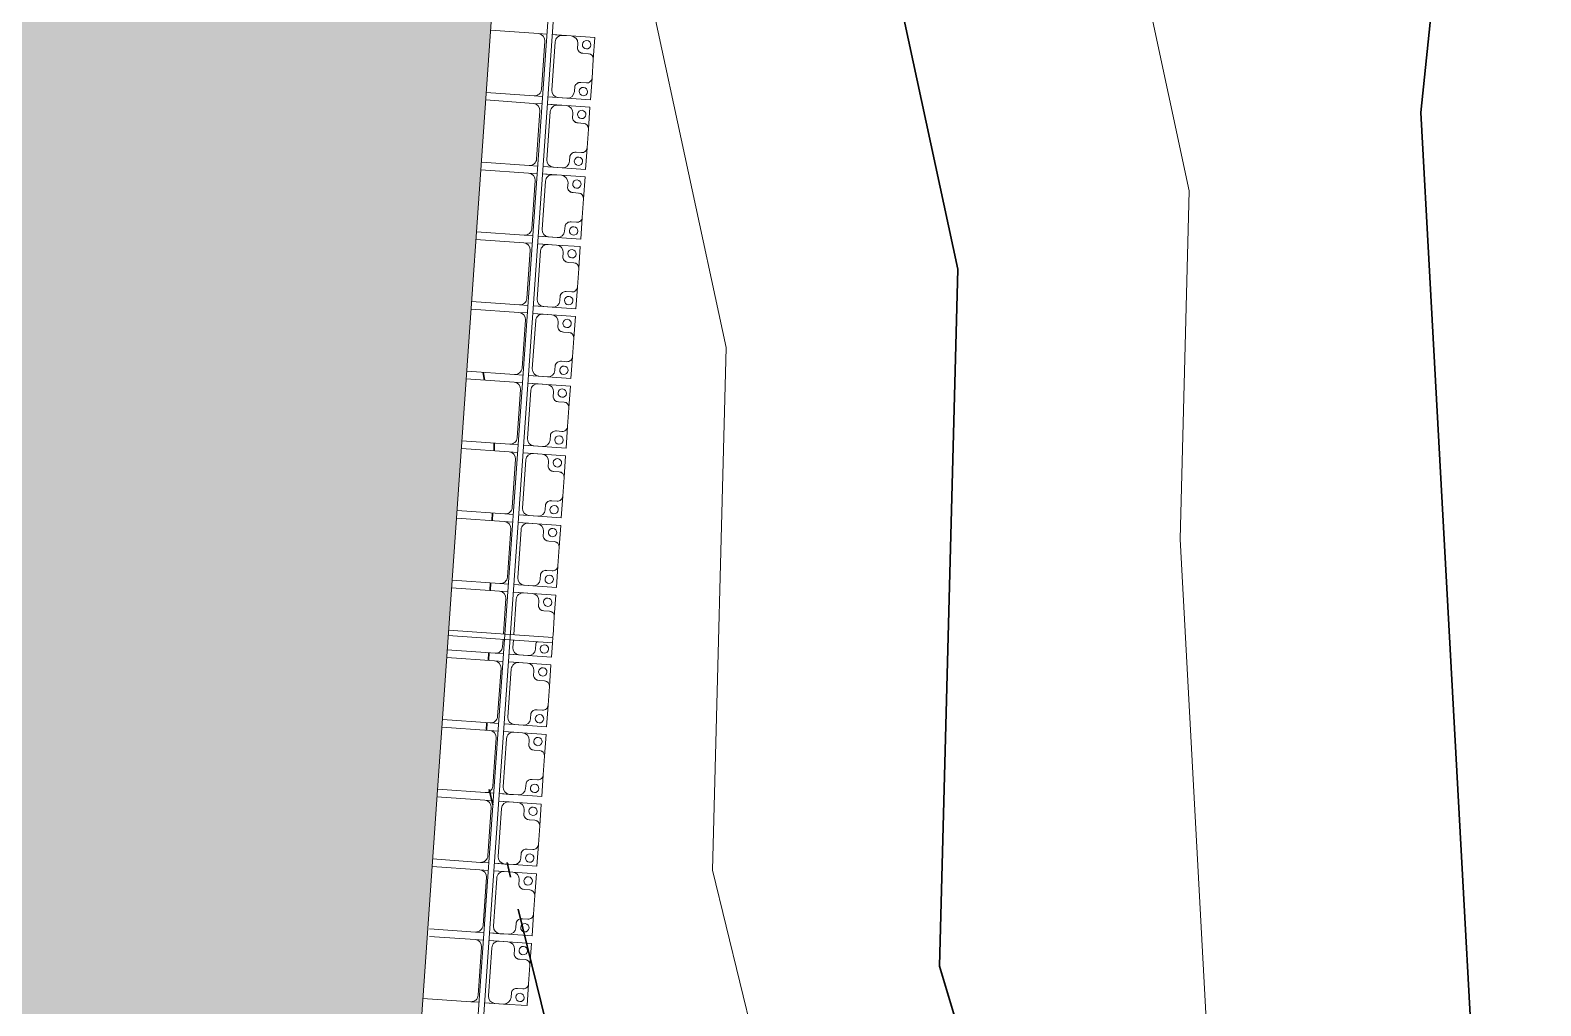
# Model space of a CAD drawing. Header units: millimetres. Extents: x -861324 to 439029, y -308065 to 694685.
# Drawn here: x 112860 to 123673, y 105786 to 112769 of the extents above; entities that cross this region are included whole.
import ezdxf

# ---------------------------------------------------------------- set-up
doc = ezdxf.new("R2010")
doc.units = ezdxf.units.MM
for name, color, linetype, lineweight in [('A-DETL-GENF', 92, 'Continuous', 9), ('A-DETL-THIN', 151, 'Continuous', 9), ('A-GENM', 13, 'Continuous', 9), ('C-TOPO-MAJR', 7, 'Continuous', 35), ('C-TOPO-MINR', 7, 'Continuous', 9), ('S-BEAM', 12, 'Continuous', 9)]:
    doc.layers.add(name, color=color, linetype=linetype, lineweight=lineweight)

# ---------------------------------------------------------------- blocks, each defined once
blk = doc.blocks.new('Dai phaodi lai - DẢI PHAO ĐI LẠI-38152-BỐ TRÍ BÈ PIN HỒ BẢN MÒNG')
at = {"layer": 'A-GENM', "color": 7}
for p, q in [((73277, 748), (73433, 748)), ((73277, 579), (73277, 748)), ((73277, 748), (73277, 579)), ((73433, 748), (73277, 748)), ((73395, 710), (73395, 671)), ((73567, 748), (73433, 748)), ((73567, 748), (73723, 748)), ((73723, 748), (73567, 748)), ((73605, 671), (73605, 710)), ((73605, 671), (73605, 710)), ((73605, 710), (73605, 671)), ((73723, 748), (73723, 579)), ((73723, 579), (73723, 748)), ((73777, 748), (73933, 748)), ((73777, 579), (73777, 748)), ((73777, 748), (73777, 579)), ((73933, 748), (73777, 748)), ((73895, 710), (73895, 671)), ((74067, 748), (73933, 748)), ((74067, 748), (74223, 748)), ((74223, 748), (74067, 748)), ((74105, 671), (74105, 710)), ((74105, 671), (74105, 710)), ((74105, 710), (74105, 671)), ((74223, 748), (74223, 579)), ((74223, 579), (74223, 748)), ((74277, 748), (74433, 748)), ((74277, 579), (74277, 748)), ((74277, 748), (74277, 579)), ((74433, 748), (74277, 748)), ((74395, 710), (74395, 671)), ((74567, 748), (74433, 748)), ((74567, 748), (74723, 748)), ((74723, 748), (74567, 748)), ((74605, 671), (74605, 710)), ((74605, 671), (74605, 710)), ((74605, 710), (74605, 671)), ((74723, 748), (74723, 579)), ((74723, 579), (74723, 748)), ((74777, 748), (74933, 748)), ((74777, 579), (74777, 748)), ((74777, 748), (74777, 579)), ((74933, 748), (74777, 748)), ((74895, 710), (74895, 671)), ((75067, 748), (74933, 748)), ((75067, 748), (75223, 748)), ((75223, 748), (75067, 748)), ((75105, 671), (75105, 710)), ((75105, 671), (75105, 710)), ((75105, 710), (75105, 671)), ((75223, 748), (75223, 579)), ((75223, 579), (75223, 748)), ((75277, 748), (75433, 748)), ((75277, 579), (75277, 748)), ((75277, 748), (75277, 579)), ((75433, 748), (75277, 748)), ((75395, 710), (75395, 671)), ((75567, 748), (75433, 748)), ((75567, 748), (75723, 748)), ((75723, 748), (75567, 748)), ((75605, 671), (75605, 710)), ((75605, 671), (75605, 710)), ((75605, 710), (75605, 671)), ((75723, 748), (75723, 579)), ((75723, 579), (75723, 748)), ((75777, 748), (75933, 748)), ((75777, 579), (75777, 748)), ((75777, 748), (75777, 579)), ((75933, 748), (75777, 748)), ((75895, 710), (75895, 671)), ((76067, 748), (75933, 748)), ((76067, 748), (76223, 748)), ((76223, 748), (76067, 748)), ((76105, 671), (76105, 710)), ((76105, 671), (76105, 710)), ((76105, 710), (76105, 671)), ((76223, 748), (76223, 579)), ((76223, 579), (76223, 748)), ((76277, 748), (76433, 748)), ((76277, 579), (76277, 748)), ((76277, 748), (76277, 579)), ((76433, 748), (76277, 748)), ((76395, 710), (76395, 671)), ((76567, 748), (76433, 748)), ((76567, 748), (76723, 748)), ((76723, 748), (76567, 748)), ((76605, 671), (76605, 710)), ((76605, 671), (76605, 710)), ((76605, 710), (76605, 671)), ((76723, 748), (76723, 579)), ((76723, 579), (76723, 748)), ((76777, 748), (76933, 748)), ((76777, 579), (76777, 748)), ((76777, 748), (76777, 579)), ((76933, 748), (76777, 748)), ((76895, 710), (76895, 671)), ((77067, 748), (76933, 748)), ((77067, 748), (77223, 748)), ((77223, 748), (77067, 748)), ((77105, 671), (77105, 710)), ((77105, 671), (77105, 710)), ((77105, 710), (77105, 671)), ((77223, 748), (77223, 579)), ((77223, 579), (77223, 748)), ((77277, 748), (77433, 748)), ((77277, 579), (77277, 748)), ((77277, 748), (77277, 579)), ((77433, 748), (77277, 748)), ((77395, 710), (77395, 671)), ((77567, 748), (77433, 748)), ((77620, 748), (77723, 748)), ((77723, 748), (77620, 748)), ((77723, 748), (77723, 579)), ((77723, 579), (77723, 748)), ((77777, 748), (77933, 748)), ((77777, 579), (77777, 748)), ((77777, 748), (77777, 579)), ((77933, 748), (77777, 748)), ((77895, 710), (77895, 671)), ((78067, 748), (77933, 748)), ((78067, 748), (78223, 748)), ((78223, 748), (78067, 748)), ((78105, 671), (78105, 710)), ((78105, 671), (78105, 710)), ((78105, 710), (78105, 671)), ((78223, 748), (78223, 579)), ((78223, 579), (78223, 748)), ((78277, 748), (78433, 748)), ((78277, 579), (78277, 748)), ((78277, 748), (78277, 579)), ((78433, 748), (78277, 748)), ((78395, 710), (78395, 671)), ((78567, 748), (78433, 748)), ((78567, 748), (78723, 748)), ((78723, 748), (78567, 748)), ((78605, 671), (78605, 710)), ((78605, 671), (78605, 710)), ((78605, 710), (78605, 671)), ((78723, 748), (78723, 579)), ((78723, 579), (78723, 748)), ((78777, 748), (78933, 748)), ((78777, 579), (78777, 748)), ((78777, 748), (78777, 579)), ((78933, 748), (78777, 748)), ((78895, 710), (78895, 671)), ((79067, 748), (78933, 748)), ((79067, 748), (79223, 748)), ((79223, 748), (79067, 748)), ((79105, 671), (79105, 710)), ((79105, 671), (79105, 710)), ((79105, 710), (79105, 671)), ((79223, 748), (79223, 579)), ((79223, 579), (79223, 748)), ((79277, 748), (79433, 748)), ((79277, 579), (79277, 748)), ((79277, 748), (79277, 579)), ((79433, 748), (79277, 748)), ((79395, 710), (79395, 671)), ((79567, 748), (79433, 748)), ((79567, 748), (79723, 748)), ((79723, 748), (79567, 748)), ((79605, 671), (79605, 710)), ((79605, 671), (79605, 710)), ((79605, 710), (79605, 671)), ((79723, 748), (79723, 579)), ((79723, 579), (79723, 748)), ((79777, 748), (79933, 748)), ((79777, 579), (79777, 748)), ((79777, 748), (79777, 579)), ((79933, 748), (79777, 748)), ((79895, 710), (79895, 671)), ((80067, 748), (79933, 748)), ((80067, 748), (80223, 748)), ((80223, 748), (80067, 748)), ((80105, 671), (80105, 710)), ((80105, 671), (80105, 710)), ((80105, 710), (80105, 671)), ((80223, 748), (80223, 579)), ((80223, 579), (80223, 748)), ((73277, 579), (73277, 517)), ((73364, 629), (73327, 629)), ((73364, 629), (73327, 629)), ((73327, 629), (73364, 629)), ((73673, 629), (73636, 629)), ((73673, 629), (73636, 629)), ((73636, 629), (73673, 629)), ((73723, 517), (73723, 579)), ((73777, 579), (73777, 517)), ((73864, 629), (73827, 629)), ((73864, 629), (73827, 629)), ((73827, 629), (73864, 629)), ((74173, 629), (74136, 629)), ((74173, 629), (74136, 629)), ((74136, 629), (74173, 629)), ((74223, 517), (74223, 579)), ((74277, 579), (74277, 517)), ((74364, 629), (74327, 629)), ((74364, 629), (74327, 629)), ((74327, 629), (74364, 629)), ((74673, 629), (74636, 629)), ((74673, 629), (74636, 629)), ((74636, 629), (74673, 629)), ((74723, 517), (74723, 579)), ((74777, 579), (74777, 517)), ((74864, 629), (74827, 629)), ((74864, 629), (74827, 629)), ((74827, 629), (74864, 629)), ((75173, 629), (75136, 629)), ((75173, 629), (75136, 629)), ((75136, 629), (75173, 629)), ((75223, 517), (75223, 579)), ((75277, 579), (75277, 517)), ((75364, 629), (75327, 629)), ((75364, 629), (75327, 629)), ((75327, 629), (75364, 629)), ((75673, 629), (75636, 629)), ((75673, 629), (75636, 629)), ((75636, 629), (75673, 629)), ((75723, 517), (75723, 579)), ((75777, 579), (75777, 517)), ((75864, 629), (75827, 629)), ((75864, 629), (75827, 629)), ((75827, 629), (75864, 629)), ((76173, 629), (76136, 629)), ((76173, 629), (76136, 629)), ((76136, 629), (76173, 629)), ((76223, 517), (76223, 579)), ((76277, 579), (76277, 517)), ((76364, 629), (76327, 629)), ((76364, 629), (76327, 629)), ((76327, 629), (76364, 629)), ((76673, 629), (76636, 629)), ((76673, 629), (76636, 629)), ((76636, 629), (76673, 629)), ((76723, 517), (76723, 579)), ((76777, 579), (76777, 517)), ((76864, 629), (76827, 629)), ((76864, 629), (76827, 629)), ((76827, 629), (76864, 629)), ((77173, 629), (77136, 629)), ((77173, 629), (77136, 629)), ((77136, 629), (77173, 629)), ((77223, 517), (77223, 579)), ((77277, 579), (77277, 517)), ((77364, 629), (77327, 629)), ((77364, 629), (77327, 629)), ((77327, 629), (77364, 629)), ((77673, 629), (77636, 629)), ((77673, 629), (77636, 629)), ((77636, 629), (77673, 629)), ((77723, 517), (77723, 579)), ((77777, 579), (77777, 517)), ((77864, 629), (77827, 629)), ((77864, 629), (77827, 629)), ((77827, 629), (77864, 629)), ((78173, 629), (78136, 629)), ((78173, 629), (78136, 629)), ((78136, 629), (78173, 629)), ((78223, 517), (78223, 579)), ((78277, 579), (78277, 517)), ((78364, 629), (78327, 629)), ((78364, 629), (78327, 629)), ((78327, 629), (78364, 629)), ((78673, 629), (78636, 629)), ((78673, 629), (78636, 629)), ((78636, 629), (78673, 629)), ((78723, 517), (78723, 579)), ((78777, 579), (78777, 517)), ((78864, 629), (78827, 629)), ((78864, 629), (78827, 629)), ((78827, 629), (78864, 629)), ((79173, 629), (79136, 629)), ((79173, 629), (79136, 629)), ((79136, 629), (79173, 629)), ((79223, 517), (79223, 579)), ((79277, 579), (79277, 517)), ((79364, 629), (79327, 629)), ((79364, 629), (79327, 629)), ((79327, 629), (79364, 629)), ((79673, 629), (79636, 629)), ((79673, 629), (79636, 629)), ((79636, 629), (79673, 629)), ((79723, 517), (79723, 579)), ((79777, 579), (79777, 517)), ((79864, 629), (79827, 629)), ((79864, 629), (79827, 629)), ((79827, 629), (79864, 629)), ((80173, 629), (80136, 629)), ((80173, 629), (80136, 629)), ((80136, 629), (80173, 629)), ((80223, 517), (80223, 579)), ((73277, 443), (73277, 517)), ((73327, 467), (73673, 467)), ((73723, 517), (73723, 443)), ((73777, 443), (73777, 517)), ((73827, 467), (74173, 467)), ((74223, 517), (74223, 443)), ((74277, 443), (74277, 517)), ((74327, 467), (74673, 467)), ((74723, 517), (74723, 443)), ((74777, 443), (74777, 517)), ((74827, 467), (75173, 467)), ((75223, 517), (75223, 443)), ((75277, 443), (75277, 517)), ((75327, 467), (75673, 467)), ((75723, 517), (75723, 443)), ((75777, 443), (75777, 517)), ((75827, 467), (76173, 467)), ((76223, 517), (76223, 443)), ((76277, 443), (76277, 517)), ((76327, 467), (76673, 467)), ((76723, 517), (76723, 443)), ((76777, 443), (76777, 517)), ((76827, 467), (77173, 467)), ((77223, 517), (77223, 443)), ((77277, 443), (77277, 517)), ((77327, 467), (77580, 467)), ((77620, 467), (77673, 467)), ((77723, 517), (77723, 443)), ((77777, 443), (77777, 517)), ((77827, 467), (78173, 467)), ((78223, 517), (78223, 443)), ((78277, 443), (78277, 517)), ((78327, 467), (78673, 467)), ((78723, 517), (78723, 443)), ((78777, 443), (78777, 517)), ((78827, 467), (79173, 467)), ((79223, 517), (79223, 443)), ((79277, 443), (79277, 517)), ((79327, 467), (79673, 467)), ((79723, 517), (79723, 443)), ((79777, 443), (79777, 517)), ((79827, 467), (80173, 467)), ((80223, 517), (80223, 443)), ((73277, 343), (73277, 403)), ((73277, 343), (73277, 0)), ((73673, 393), (73327, 393)), ((73723, 403), (73723, 343)), ((73723, 0), (73723, 343)), ((73777, 343), (73777, 403)), ((73777, 343), (73777, 0)), ((74173, 393), (73827, 393)), ((74223, 403), (74223, 343)), ((74223, 0), (74223, 343)), ((74277, 343), (74277, 403)), ((74277, 343), (74277, 0)), ((74673, 393), (74327, 393)), ((74723, 403), (74723, 343)), ((74723, 0), (74723, 343)), ((74777, 343), (74777, 403)), ((74777, 343), (74777, 0)), ((75173, 393), (74827, 393)), ((75223, 403), (75223, 343)), ((75223, 0), (75223, 343)), ((75277, 343), (75277, 403)), ((75277, 343), (75277, 0)), ((75673, 393), (75327, 393)), ((75723, 403), (75723, 343)), ((75723, 0), (75723, 343)), ((75777, 343), (75777, 403)), ((75777, 343), (75777, 0)), ((76173, 393), (75827, 393)), ((76223, 403), (76223, 343)), ((76223, 0), (76223, 343)), ((76277, 343), (76277, 403)), ((76277, 343), (76277, 0)), ((76673, 393), (76327, 393)), ((76723, 403), (76723, 343)), ((76723, 0), (76723, 343)), ((76777, 343), (76777, 403)), ((76777, 343), (76777, 0)), ((77173, 393), (76827, 393)), ((77223, 403), (77223, 343)), ((77223, 0), (77223, 343)), ((77277, 343), (77277, 403)), ((77277, 343), (77277, 0)), ((77580, 393), (77327, 393)), ((77673, 393), (77620, 393)), ((77723, 403), (77723, 343)), ((77723, 0), (77723, 343)), ((77777, 343), (77777, 403)), ((77777, 343), (77777, 0)), ((78173, 393), (77827, 393)), ((78223, 403), (78223, 343)), ((78223, 0), (78223, 343)), ((78277, 343), (78277, 403)), ((78277, 343), (78277, 0)), ((78673, 393), (78327, 393)), ((78723, 403), (78723, 343)), ((78723, 0), (78723, 343)), ((78777, 343), (78777, 403)), ((78777, 343), (78777, 0)), ((79173, 393), (78827, 393)), ((79223, 403), (79223, 343)), ((79223, 0), (79223, 343)), ((79277, 343), (79277, 403)), ((79277, 343), (79277, 0)), ((79673, 393), (79327, 393)), ((79723, 403), (79723, 343)), ((79723, 13), (79723, 343)), ((79777, 343), (79777, 403)), ((79777, 343), (79777, 17)), ((80173, 393), (79827, 393)), ((80223, 403), (80223, 343)), ((80223, 0), (80223, 343))]:
    blk.add_line(p, q, dxfattribs=at)
at = {"layer": 'A-GENM', "color": 9}
for p, q in [((73605, 710), (73605, 671)), ((74105, 710), (74105, 671)), ((74605, 710), (74605, 671)), ((75105, 710), (75105, 671)), ((75605, 710), (75605, 671)), ((76105, 710), (76105, 671)), ((76605, 710), (76605, 671)), ((77105, 710), (77105, 671)), ((78105, 710), (78105, 671)), ((78605, 710), (78605, 671)), ((79105, 710), (79105, 671)), ((79605, 710), (79605, 671)), ((80105, 710), (80105, 671)), ((73277, 443), (73277, 579)), ((73327, 629), (73364, 629)), ((73636, 629), (73673, 629)), ((73723, 579), (73723, 443)), ((73777, 443), (73777, 579)), ((73827, 629), (73864, 629)), ((74136, 629), (74173, 629)), ((74223, 579), (74223, 443)), ((74277, 443), (74277, 579)), ((74327, 629), (74364, 629)), ((74636, 629), (74673, 629)), ((74723, 579), (74723, 443)), ((74777, 443), (74777, 579)), ((74827, 629), (74864, 629)), ((75136, 629), (75173, 629)), ((75223, 579), (75223, 443)), ((75277, 443), (75277, 579)), ((75327, 629), (75364, 629)), ((75636, 629), (75673, 629)), ((75723, 579), (75723, 443)), ((75777, 443), (75777, 579)), ((75827, 629), (75864, 629)), ((76136, 629), (76173, 629)), ((76223, 579), (76223, 443)), ((76277, 443), (76277, 579)), ((76327, 629), (76364, 629)), ((76636, 629), (76673, 629)), ((76723, 579), (76723, 443)), ((76777, 443), (76777, 579)), ((76827, 629), (76864, 629)), ((77136, 629), (77173, 629)), ((77223, 579), (77223, 443)), ((77277, 443), (77277, 579)), ((77327, 629), (77364, 629)), ((77636, 629), (77673, 629)), ((77723, 579), (77723, 443)), ((77777, 443), (77777, 579)), ((77827, 629), (77864, 629)), ((78136, 629), (78173, 629)), ((78223, 579), (78223, 443)), ((78277, 443), (78277, 579)), ((78327, 629), (78364, 629)), ((78636, 629), (78673, 629)), ((78723, 579), (78723, 443)), ((78777, 443), (78777, 579)), ((78827, 629), (78864, 629)), ((79136, 629), (79173, 629)), ((79223, 579), (79223, 443)), ((79277, 443), (79277, 579)), ((79327, 629), (79364, 629)), ((79636, 629), (79673, 629)), ((79723, 579), (79723, 443)), ((79777, 443), (79777, 579)), ((79827, 629), (79864, 629)), ((80136, 629), (80173, 629)), ((80223, 579), (80223, 443)), ((73277, 343), (73277, 403)), ((73723, 403), (73723, 343)), ((73777, 343), (73777, 403)), ((74223, 403), (74223, 343)), ((74277, 343), (74277, 403)), ((74723, 403), (74723, 343)), ((74777, 343), (74777, 403)), ((75223, 403), (75223, 343)), ((75277, 343), (75277, 403)), ((75723, 403), (75723, 343)), ((75777, 343), (75777, 403)), ((76223, 403), (76223, 343)), ((76277, 343), (76277, 403)), ((76723, 403), (76723, 343)), ((76777, 343), (76777, 403)), ((77223, 403), (77223, 343)), ((77277, 343), (77277, 403)), ((77723, 403), (77723, 343)), ((77777, 343), (77777, 403)), ((78223, 403), (78223, 343)), ((78277, 343), (78277, 403)), ((78723, 403), (78723, 343)), ((78777, 343), (78777, 403)), ((79223, 403), (79223, 343)), ((79277, 343), (79277, 403)), ((79777, 343), (79777, 403)), ((80223, 403), (80223, 343))]:
    blk.add_line(p, q, dxfattribs=at)
at = {"layer": 'A-GENM', "color": 7}
for centre, radius, start, end in [((73332, 693), 30, 90, 270), ((73332, 693), 30, 90, 270), ((73332, 693), 30, 270, 90), ((73332, 693), 30, 270, 90), ((73355, 668), 40, 283.1885, 3.5081), ((73355, 668), 40, 309.9617, 3.5081), ((73355, 668), 40, 309.9617, 3.5081), ((73433, 710), 38, 90, 180), ((73433, 710), 38, 135, 165), ((73433, 710), 38, 135, 165), ((73567, 710), 38, 360, 90), ((73567, 710), 38, 0, 45), ((73567, 710), 38, 0, 45), ((73645, 668), 40, 176.4919, 256.8115), ((73645, 668), 40, 176.4919, 216.6517), ((73645, 668), 40, 176.4919, 216.6517), ((73668, 693), 30, 90, 270), ((73668, 693), 30, 90, 270), ((73668, 693), 30, 270, 90), ((73668, 693), 30, 270, 90), ((73832, 693), 30, 90, 270), ((73832, 693), 30, 90, 270), ((73832, 693), 30, 270, 90), ((73832, 693), 30, 270, 90), ((73855, 668), 40, 283.1885, 3.5081), ((73855, 668), 40, 309.9617, 3.5081), ((73855, 668), 40, 309.9617, 3.5081), ((73933, 710), 38, 90, 180), ((73933, 710), 38, 135, 165), ((73933, 710), 38, 135, 165), ((74067, 710), 38, 360, 90), ((74067, 710), 38, 0, 45), ((74067, 710), 38, 0, 45), ((74145, 668), 40, 176.4919, 256.8115), ((74145, 668), 40, 176.4919, 216.6517), ((74145, 668), 40, 176.4919, 216.6517), ((74168, 693), 30, 90, 270), ((74168, 693), 30, 90, 270), ((74168, 693), 30, 270, 90), ((74168, 693), 30, 270, 90), ((74332, 693), 30, 90, 270), ((74332, 693), 30, 90, 270), ((74332, 693), 30, 270, 90), ((74332, 693), 30, 270, 90), ((74355, 668), 40, 283.1885, 3.5081), ((74355, 668), 40, 309.9617, 3.5081), ((74355, 668), 40, 309.9617, 3.5081), ((74433, 710), 38, 90, 180), ((74433, 710), 38, 135, 165), ((74433, 710), 38, 135, 165), ((74567, 710), 38, 360, 90), ((74567, 710), 38, 0, 45), ((74567, 710), 38, 0, 45), ((74645, 668), 40, 176.4919, 256.8115), ((74645, 668), 40, 176.4919, 216.6517), ((74645, 668), 40, 176.4919, 216.6517), ((74668, 693), 30, 90, 270), ((74668, 693), 30, 90, 270), ((74668, 693), 30, 270, 90), ((74668, 693), 30, 270, 90), ((74832, 693), 30, 90, 270), ((74832, 693), 30, 90, 270), ((74832, 693), 30, 270, 90), ((74832, 693), 30, 270, 90), ((74855, 668), 40, 283.1885, 3.5081), ((74855, 668), 40, 309.9617, 3.5081), ((74855, 668), 40, 309.9617, 3.5081), ((74933, 710), 38, 90, 180), ((74933, 710), 38, 135, 165), ((74933, 710), 38, 135, 165), ((75067, 710), 38, 360, 90), ((75067, 710), 38, 0, 45), ((75067, 710), 38, 0, 45), ((75145, 668), 40, 176.4919, 256.8115), ((75145, 668), 40, 176.4919, 216.6517), ((75145, 668), 40, 176.4919, 216.6517), ((75168, 693), 30, 90, 270), ((75168, 693), 30, 90, 270), ((75168, 693), 30, 270, 90), ((75168, 693), 30, 270, 90), ((75332, 693), 30, 90, 270), ((75332, 693), 30, 90, 270), ((75332, 693), 30, 270, 90), ((75332, 693), 30, 270, 90), ((75355, 668), 40, 283.1885, 3.5081), ((75355, 668), 40, 309.9617, 3.5081), ((75355, 668), 40, 309.9617, 3.5081), ((75433, 710), 38, 90, 180), ((75433, 710), 38, 135, 165), ((75433, 710), 38, 135, 165), ((75567, 710), 38, 360, 90), ((75567, 710), 38, 0, 45), ((75567, 710), 38, 0, 45), ((75645, 668), 40, 176.4919, 256.8115), ((75645, 668), 40, 176.4919, 216.6517), ((75645, 668), 40, 176.4919, 216.6517), ((75668, 693), 30, 90, 270), ((75668, 693), 30, 90, 270), ((75668, 693), 30, 270, 90), ((75668, 693), 30, 270, 90), ((75832, 693), 30, 90, 270), ((75832, 693), 30, 90, 270), ((75832, 693), 30, 270, 90), ((75832, 693), 30, 270, 90), ((75855, 668), 40, 283.1885, 3.5081), ((75855, 668), 40, 309.9617, 3.5081), ((75855, 668), 40, 309.9617, 3.5081), ((75933, 710), 38, 90, 180), ((75933, 710), 38, 135, 165), ((75933, 710), 38, 135, 165), ((76067, 710), 38, 360, 90), ((76067, 710), 38, 0, 45), ((76067, 710), 38, 0, 45), ((76145, 668), 40, 176.4919, 256.8115), ((76145, 668), 40, 176.4919, 216.6517), ((76145, 668), 40, 176.4919, 216.6517), ((76168, 693), 30, 90, 270), ((76168, 693), 30, 90, 270), ((76168, 693), 30, 270, 90), ((76168, 693), 30, 270, 90), ((76332, 693), 30, 90, 270), ((76332, 693), 30, 90, 270), ((76332, 693), 30, 270, 90), ((76332, 693), 30, 270, 90), ((76355, 668), 40, 283.1885, 3.5081), ((76355, 668), 40, 309.9617, 3.5081), ((76355, 668), 40, 309.9617, 3.5081), ((76433, 710), 38, 90, 180), ((76433, 710), 38, 135, 165), ((76433, 710), 38, 135, 165), ((76567, 710), 38, 360, 90), ((76567, 710), 38, 0, 45), ((76567, 710), 38, 0, 45), ((76645, 668), 40, 176.4919, 256.8115), ((76645, 668), 40, 176.4919, 216.6517), ((76645, 668), 40, 176.4919, 216.6517), ((76668, 693), 30, 90, 270), ((76668, 693), 30, 90, 270), ((76668, 693), 30, 270, 90), ((76668, 693), 30, 270, 90), ((76832, 693), 30, 90, 270), ((76832, 693), 30, 90, 270), ((76832, 693), 30, 270, 90), ((76832, 693), 30, 270, 90), ((76855, 668), 40, 283.1885, 3.5081), ((76855, 668), 40, 309.9617, 3.5081), ((76855, 668), 40, 309.9617, 3.5081), ((76933, 710), 38, 90, 180), ((76933, 710), 38, 135, 165), ((76933, 710), 38, 135, 165), ((77067, 710), 38, 360, 90), ((77067, 710), 38, 0, 45), ((77067, 710), 38, 0, 45), ((77145, 668), 40, 176.4919, 256.8115), ((77145, 668), 40, 176.4919, 216.6517), ((77145, 668), 40, 176.4919, 216.6517), ((77168, 693), 30, 90, 270), ((77168, 693), 30, 90, 270), ((77168, 693), 30, 270, 90), ((77168, 693), 30, 270, 90), ((77332, 693), 30, 90, 270), ((77332, 693), 30, 90, 270), ((77332, 693), 30, 270, 90), ((77332, 693), 30, 270, 90), ((77355, 668), 40, 283.1885, 3.5081), ((77355, 668), 40, 309.9617, 3.5081), ((77355, 668), 40, 309.9617, 3.5081), ((77433, 710), 38, 90, 180), ((77433, 710), 38, 135, 165), ((77433, 710), 38, 135, 165), ((77567, 710), 38, 75, 90), ((77668, 693), 30, 90, 270), ((77668, 693), 30, 90, 270), ((77668, 693), 30, 270, 90), ((77668, 693), 30, 270, 90), ((77832, 693), 30, 90, 270), ((77832, 693), 30, 90, 270), ((77832, 693), 30, 270, 90), ((77832, 693), 30, 270, 90), ((77855, 668), 40, 283.1885, 3.5081), ((77855, 668), 40, 309.9617, 3.5081), ((77855, 668), 40, 309.9617, 3.5081), ((77933, 710), 38, 90, 180), ((77933, 710), 38, 135, 165), ((77933, 710), 38, 135, 165), ((78067, 710), 38, 360, 90), ((78067, 710), 38, 0, 45), ((78067, 710), 38, 0, 45), ((78145, 668), 40, 176.4919, 256.8115), ((78145, 668), 40, 176.4919, 216.6517), ((78145, 668), 40, 176.4919, 216.6517), ((78168, 693), 30, 90, 270), ((78168, 693), 30, 90, 270), ((78168, 693), 30, 270, 90), ((78168, 693), 30, 270, 90), ((78332, 693), 30, 90, 270), ((78332, 693), 30, 90, 270), ((78332, 693), 30, 270, 90), ((78332, 693), 30, 270, 90), ((78355, 668), 40, 283.1885, 3.5081), ((78355, 668), 40, 309.9617, 3.5081), ((78355, 668), 40, 309.9617, 3.5081), ((78433, 710), 38, 90, 180), ((78433, 710), 38, 135, 165), ((78433, 710), 38, 135, 165), ((78567, 710), 38, 360, 90), ((78567, 710), 38, 0, 45), ((78567, 710), 38, 0, 45), ((78645, 668), 40, 176.4919, 256.8115), ((78645, 668), 40, 176.4919, 216.6517), ((78645, 668), 40, 176.4919, 216.6517), ((78668, 693), 30, 90, 270), ((78668, 693), 30, 90, 270), ((78668, 693), 30, 270, 90), ((78668, 693), 30, 270, 90), ((78832, 693), 30, 90, 270), ((78832, 693), 30, 90, 270), ((78832, 693), 30, 270, 90), ((78832, 693), 30, 270, 90), ((78855, 668), 40, 283.1885, 3.5081), ((78855, 668), 40, 309.9617, 3.5081), ((78855, 668), 40, 309.9617, 3.5081), ((78933, 710), 38, 90, 180), ((78933, 710), 38, 135, 165), ((78933, 710), 38, 135, 165), ((79067, 710), 38, 360, 90), ((79067, 710), 38, 0, 45), ((79067, 710), 38, 0, 45), ((79145, 668), 40, 176.4919, 256.8115), ((79145, 668), 40, 176.4919, 216.6517), ((79145, 668), 40, 176.4919, 216.6517), ((79168, 693), 30, 90, 270), ((79168, 693), 30, 90, 270), ((79168, 693), 30, 270, 90), ((79168, 693), 30, 270, 90), ((79332, 693), 30, 90, 270), ((79332, 693), 30, 90, 270), ((79332, 693), 30, 270, 90), ((79332, 693), 30, 270, 90), ((79355, 668), 40, 283.1885, 3.5081), ((79355, 668), 40, 309.9617, 3.5081), ((79355, 668), 40, 309.9617, 3.5081), ((79433, 710), 38, 90, 180), ((79433, 710), 38, 135, 165), ((79433, 710), 38, 135, 165), ((79567, 710), 38, 360, 90), ((79567, 710), 38, 0, 45), ((79567, 710), 38, 0, 45), ((79645, 668), 40, 176.4919, 256.8115), ((79645, 668), 40, 176.4919, 216.6517), ((79645, 668), 40, 176.4919, 216.6517), ((79668, 693), 30, 90, 270), ((79668, 693), 30, 90, 270), ((79668, 693), 30, 270, 90), ((79668, 693), 30, 270, 90), ((79832, 693), 30, 90, 270), ((79832, 693), 30, 90, 270), ((79832, 693), 30, 270, 90), ((79832, 693), 30, 270, 90), ((79855, 668), 40, 283.1885, 3.5081), ((79855, 668), 40, 309.9617, 3.5081), ((79855, 668), 40, 309.9617, 3.5081), ((79933, 710), 38, 90, 180), ((79933, 710), 38, 135, 165), ((79933, 710), 38, 135, 165), ((80067, 710), 38, 360, 90), ((80067, 710), 38, 0, 45), ((80067, 710), 38, 0, 45), ((80145, 668), 40, 176.4919, 256.8115), ((80145, 668), 40, 176.4919, 216.6517), ((80145, 668), 40, 176.4919, 216.6517), ((80168, 693), 30, 90, 270), ((80168, 693), 30, 90, 270), ((80168, 693), 30, 270, 90), ((80168, 693), 30, 270, 90), ((73327, 579), 50, 90, 180), ((73327, 579), 50, 90, 180), ((73327, 579), 50, 90, 180), ((73355, 668), 40, 283.1885, 296.5751), ((73355, 668), 40, 283.1885, 296.5751), ((73645, 668), 40, 243.4249, 256.8115), ((73645, 668), 40, 243.4249, 256.8115), ((73673, 579), 50, 0, 90), ((73673, 579), 50, 0, 90), ((73673, 579), 50, 0, 90), ((73827, 579), 50, 90, 180), ((73827, 579), 50, 90, 180), ((73827, 579), 50, 90, 180), ((73855, 668), 40, 283.1885, 296.5751), ((73855, 668), 40, 283.1885, 296.5751), ((74145, 668), 40, 243.4249, 256.8115), ((74145, 668), 40, 243.4249, 256.8115), ((74173, 579), 50, 0, 90), ((74173, 579), 50, 0, 90), ((74173, 579), 50, 0, 90), ((74327, 579), 50, 90, 180), ((74327, 579), 50, 90, 180), ((74327, 579), 50, 90, 180), ((74355, 668), 40, 283.1885, 296.5751), ((74355, 668), 40, 283.1885, 296.5751), ((74645, 668), 40, 243.4249, 256.8115), ((74645, 668), 40, 243.4249, 256.8115), ((74673, 579), 50, 0, 90), ((74673, 579), 50, 0, 90), ((74673, 579), 50, 0, 90), ((74827, 579), 50, 90, 180), ((74827, 579), 50, 90, 180), ((74827, 579), 50, 90, 180), ((74855, 668), 40, 283.1885, 296.5751), ((74855, 668), 40, 283.1885, 296.5751), ((75145, 668), 40, 243.4249, 256.8115), ((75145, 668), 40, 243.4249, 256.8115), ((75173, 579), 50, 0, 90), ((75173, 579), 50, 0, 90), ((75173, 579), 50, 0, 90), ((75327, 579), 50, 90, 180), ((75327, 579), 50, 90, 180), ((75327, 579), 50, 90, 180), ((75355, 668), 40, 283.1885, 296.5751), ((75355, 668), 40, 283.1885, 296.5751), ((75645, 668), 40, 243.4249, 256.8115), ((75645, 668), 40, 243.4249, 256.8115), ((75673, 579), 50, 0, 90), ((75673, 579), 50, 0, 90), ((75673, 579), 50, 0, 90), ((75827, 579), 50, 90, 180), ((75827, 579), 50, 90, 180), ((75827, 579), 50, 90, 180), ((75855, 668), 40, 283.1885, 296.5751), ((75855, 668), 40, 283.1885, 296.5751), ((76145, 668), 40, 243.4249, 256.8115), ((76145, 668), 40, 243.4249, 256.8115), ((76173, 579), 50, 0, 90), ((76173, 579), 50, 0, 90), ((76173, 579), 50, 0, 90), ((76327, 579), 50, 90, 180), ((76327, 579), 50, 90, 180), ((76327, 579), 50, 90, 180), ((76355, 668), 40, 283.1885, 296.5751), ((76355, 668), 40, 283.1885, 296.5751), ((76645, 668), 40, 243.4249, 256.8115), ((76645, 668), 40, 243.4249, 256.8115), ((76673, 579), 50, 0, 90), ((76673, 579), 50, 0, 90), ((76673, 579), 50, 0, 90), ((76827, 579), 50, 90, 180), ((76827, 579), 50, 90, 180), ((76827, 579), 50, 90, 180), ((76855, 668), 40, 283.1885, 296.5751), ((76855, 668), 40, 283.1885, 296.5751), ((77145, 668), 40, 243.4249, 256.8115), ((77145, 668), 40, 243.4249, 256.8115), ((77173, 579), 50, 0, 90), ((77173, 579), 50, 0, 90), ((77173, 579), 50, 0, 90), ((77327, 579), 50, 90, 180), ((77327, 579), 50, 90, 180), ((77327, 579), 50, 90, 180), ((77355, 668), 40, 283.1885, 296.5751), ((77355, 668), 40, 283.1885, 296.5751), ((77645, 668), 40, 230.0383, 256.8115), ((77645, 668), 40, 243.4249, 256.8115), ((77645, 668), 40, 243.4249, 256.8115), ((77673, 579), 50, 0, 90), ((77673, 579), 50, 0, 90), ((77673, 579), 50, 0, 90), ((77827, 579), 50, 90, 180), ((77827, 579), 50, 90, 180), ((77827, 579), 50, 90, 180), ((77855, 668), 40, 283.1885, 296.5751), ((77855, 668), 40, 283.1885, 296.5751), ((78145, 668), 40, 243.4249, 256.8115), ((78145, 668), 40, 243.4249, 256.8115), ((78173, 579), 50, 0, 90), ((78173, 579), 50, 0, 90), ((78173, 579), 50, 0, 90), ((78327, 579), 50, 90, 180), ((78327, 579), 50, 90, 180), ((78327, 579), 50, 90, 180), ((78355, 668), 40, 283.1885, 296.5751), ((78355, 668), 40, 283.1885, 296.5751), ((78645, 668), 40, 243.4249, 256.8115), ((78645, 668), 40, 243.4249, 256.8115), ((78673, 579), 50, 0, 90), ((78673, 579), 50, 0, 90), ((78673, 579), 50, 0, 90), ((78827, 579), 50, 90, 180), ((78827, 579), 50, 90, 180), ((78827, 579), 50, 90, 180), ((78855, 668), 40, 283.1885, 296.5751), ((78855, 668), 40, 283.1885, 296.5751), ((79145, 668), 40, 243.4249, 256.8115), ((79145, 668), 40, 243.4249, 256.8115), ((79173, 579), 50, 360, 90), ((79173, 579), 50, 360, 90), ((79173, 579), 50, 0, 90), ((79327, 579), 50, 90, 180), ((79327, 579), 50, 90, 180), ((79327, 579), 50, 90, 180), ((79355, 668), 40, 283.1885, 296.5751), ((79355, 668), 40, 283.1885, 296.5751), ((79645, 668), 40, 243.4249, 256.8115), ((79645, 668), 40, 243.4249, 256.8115), ((79673, 579), 50, 0, 90), ((79673, 579), 50, 0, 90), ((79673, 579), 50, 0, 90), ((79827, 579), 50, 90, 180), ((79827, 579), 50, 90, 180), ((79827, 579), 50, 90, 180), ((79855, 668), 40, 283.1885, 296.5751), ((79855, 668), 40, 283.1885, 296.5751), ((80145, 668), 40, 243.4249, 256.8115), ((80145, 668), 40, 243.4249, 256.8115), ((80173, 579), 50, 0, 90), ((80173, 579), 50, 0, 90), ((80173, 579), 50, 0, 90), ((73327, 517), 50, 180, 270), ((73673, 517), 50, 270, 0), ((73827, 517), 50, 180, 270), ((74173, 517), 50, 270, 0), ((74327, 517), 50, 180, 270), ((74673, 517), 50, 270, 0), ((74827, 517), 50, 180, 270), ((75173, 517), 50, 270, 0), ((75327, 517), 50, 180, 270), ((75673, 517), 50, 270, 0), ((75827, 517), 50, 180, 270), ((76173, 517), 50, 270, 0), ((76327, 517), 50, 180, 270), ((76673, 517), 50, 270, 0), ((76827, 517), 50, 180, 270), ((77173, 517), 50, 270, 0), ((77327, 517), 50, 180, 270), ((77673, 517), 50, 270, 0), ((77827, 517), 50, 180, 270), ((78173, 517), 50, 270, 0), ((78327, 517), 50, 180, 270), ((78673, 517), 50, 270, 0), ((78827, 517), 50, 180, 270), ((79173, 517), 50, 270, 0), ((79327, 517), 50, 180, 270), ((79673, 517), 50, 270, 0), ((79827, 517), 50, 180, 270), ((80173, 517), 50, 270, 0), ((73327, 343), 50, 90, 180), ((73673, 343), 50, 360, 90), ((73827, 343), 50, 90, 180), ((74173, 343), 50, 360, 90), ((74327, 343), 50, 90, 180), ((74673, 343), 50, 360, 90), ((74827, 343), 50, 90, 180), ((75173, 343), 50, 360, 90), ((75327, 343), 50, 90, 180), ((75673, 343), 50, 360, 90), ((75827, 343), 50, 90, 180), ((76173, 343), 50, 360, 90), ((76327, 343), 50, 90, 180), ((76673, 343), 50, 360, 90), ((76827, 343), 50, 90, 180), ((77173, 343), 50, 360, 90), ((77327, 343), 50, 90, 180), ((77673, 343), 50, 360, 90), ((77827, 343), 50, 90, 180), ((78173, 343), 50, 360, 90), ((78327, 343), 50, 90, 180), ((78673, 343), 50, 360, 90), ((78827, 343), 50, 90, 180), ((79173, 343), 50, 360, 90), ((79327, 343), 50, 90, 180), ((79673, 343), 50, 360, 90), ((79827, 343), 50, 90, 180), ((80173, 343), 50, 360, 90)]:
    blk.add_arc(centre, radius, start, end, dxfattribs=at)
at = {"layer": 'A-GENM', "color": 9}
for centre, radius, start, end in [((73355, 668), 40, 309.9617, 3.5081), ((73433, 710), 38, 135, 165), ((73567, 710), 38, 0, 45), ((73645, 668), 40, 176.4919, 216.6517), ((73855, 668), 40, 309.9617, 3.5081), ((73933, 710), 38, 135, 165), ((74067, 710), 38, 0, 45), ((74145, 668), 40, 176.4919, 216.6517), ((74355, 668), 40, 309.9617, 3.5081), ((74433, 710), 38, 135, 165), ((74567, 710), 38, 0, 45), ((74645, 668), 40, 176.4919, 216.6517), ((74855, 668), 40, 309.9617, 3.5081), ((74933, 710), 38, 135, 165), ((75067, 710), 38, 0, 45), ((75145, 668), 40, 176.4919, 216.6517), ((75355, 668), 40, 309.9617, 3.5081), ((75433, 710), 38, 135, 165), ((75567, 710), 38, 0, 45), ((75645, 668), 40, 176.4919, 216.6517), ((75855, 668), 40, 309.9617, 3.5081), ((75933, 710), 38, 135, 165), ((76067, 710), 38, 0, 45), ((76145, 668), 40, 176.4919, 216.6517), ((76355, 668), 40, 309.9617, 3.5081), ((76433, 710), 38, 135, 165), ((76567, 710), 38, 0, 45), ((76645, 668), 40, 176.4919, 216.6517), ((76855, 668), 40, 309.9617, 3.5081), ((76933, 710), 38, 135, 165), ((77067, 710), 38, 0, 45), ((77145, 668), 40, 176.4919, 216.6517), ((77355, 668), 40, 309.9617, 3.5081), ((77433, 710), 38, 135, 165), ((77855, 668), 40, 309.9617, 3.5081), ((77933, 710), 38, 135, 165), ((78067, 710), 38, 0, 45), ((78145, 668), 40, 176.4919, 216.6517), ((78355, 668), 40, 309.9617, 3.5081), ((78433, 710), 38, 135, 165), ((78567, 710), 38, 0, 45), ((78645, 668), 40, 176.4919, 216.6517), ((78855, 668), 40, 309.9617, 3.5081), ((78933, 710), 38, 135, 165), ((79067, 710), 38, 0, 45), ((79145, 668), 40, 176.4919, 216.6517), ((79355, 668), 40, 309.9617, 3.5081), ((79433, 710), 38, 135, 165), ((79567, 710), 38, 0, 45), ((79645, 668), 40, 176.4919, 216.6517), ((79855, 668), 40, 309.9617, 3.5081), ((79933, 710), 38, 135, 165), ((80067, 710), 38, 0, 45), ((80145, 668), 40, 176.4919, 216.6517), ((73327, 579), 50, 90, 180), ((73355, 668), 40, 283.1885, 296.5751), ((73645, 668), 40, 243.4249, 256.8115), ((73673, 579), 50, 0, 90), ((73827, 579), 50, 90, 180), ((73855, 668), 40, 283.1885, 296.5751), ((74145, 668), 40, 243.4249, 256.8115), ((74173, 579), 50, 0, 90), ((74327, 579), 50, 90, 180), ((74355, 668), 40, 283.1885, 296.5751), ((74645, 668), 40, 243.4249, 256.8115), ((74673, 579), 50, 0, 90), ((74827, 579), 50, 90, 180), ((74855, 668), 40, 283.1885, 296.5751), ((75145, 668), 40, 243.4249, 256.8115), ((75173, 579), 50, 0, 90), ((75327, 579), 50, 90, 180), ((75355, 668), 40, 283.1885, 296.5751), ((75645, 668), 40, 243.4249, 256.8115), ((75673, 579), 50, 0, 90), ((75827, 579), 50, 90, 180), ((75855, 668), 40, 283.1885, 296.5751), ((76145, 668), 40, 243.4249, 256.8115), ((76173, 579), 50, 0, 90), ((76327, 579), 50, 90, 180), ((76355, 668), 40, 283.1885, 296.5751), ((76645, 668), 40, 243.4249, 256.8115), ((76673, 579), 50, 0, 90), ((76827, 579), 50, 90, 180), ((76855, 668), 40, 283.1885, 296.5751), ((77145, 668), 40, 243.4249, 256.8115), ((77173, 579), 50, 0, 90), ((77327, 579), 50, 90, 180), ((77355, 668), 40, 283.1885, 296.5751), ((77645, 668), 40, 243.4249, 256.8115), ((77673, 579), 50, 0, 90), ((77827, 579), 50, 90, 180), ((77855, 668), 40, 283.1885, 296.5751), ((78145, 668), 40, 243.4249, 256.8115), ((78173, 579), 50, 0, 90), ((78327, 579), 50, 90, 180), ((78355, 668), 40, 283.1885, 296.5751), ((78645, 668), 40, 243.4249, 256.8115), ((78673, 579), 50, 0, 90), ((78827, 579), 50, 90, 180), ((78855, 668), 40, 283.1885, 296.5751), ((79145, 668), 40, 243.4249, 256.8115), ((79173, 579), 50, 0, 90), ((79327, 579), 50, 90, 180), ((79355, 668), 40, 283.1885, 296.5751), ((79645, 668), 40, 243.4249, 256.8115), ((79673, 579), 50, 0, 90), ((79827, 579), 50, 90, 180), ((79855, 668), 40, 283.1885, 296.5751), ((80145, 668), 40, 243.4249, 256.8115), ((80173, 579), 50, 0, 90)]:
    blk.add_arc(centre, radius, start, end, dxfattribs=at)
blk = doc.blocks.new('Dầm C52 - Dầm C52-37700-BỐ TRÍ BÈ PIN HỒ BẢN MÒNG')
at = {"layer": 'S-BEAM', "color": 7}
for p, q in [((-50563, 20), (50563, 20)), ((50563, -20), (-50563, -20))]:
    blk.add_line(p, q, dxfattribs=at)
blk = doc.blocks.new('Dầm C52 - Hộp 40x60-V67-BỐ TRÍ BÈ PIN HỒ BẢN MÒNG')
at = {"layer": 'S-BEAM', "color": 7}
for p, q in [((18854, 20), (19603, 20)), ((19603, 20), (19603, -20)), ((19603, -20), (18854, -20))]:
    blk.add_line(p, q, dxfattribs=at)
blk = doc.blocks.new('HOBANMONG_BEPIN 3_rvt-1-BỐ TRÍ BÈ PIN HỒ BẢN MÒNG')
at = {"layer": 'A-GENM', "lineweight": 9, "rotation": 265.9999999999981}
blk.add_blockref('Dai phaodi lai - DẢI PHAO ĐI LẠI-38152-BỐ TRÍ BÈ PIN HỒ BẢN MÒNG', (121267, 185867), dxfattribs=at)
at = {"layer": 'S-BEAM', "lineweight": 9}
for name, p, rotation in [('Dầm C52 - Dầm C52-37700-BỐ TRÍ BÈ PIN HỒ BẢN MÒNG', (118204, 135994), 85.9999999999988), ('Dầm C52 - Hộp 40x60-V67-BỐ TRÍ BÈ PIN HỒ BẢN MÒNG', (97045, 109771), 355.9999999999975)]:
    blk.add_blockref(name, p, dxfattribs=dict(at, rotation=rotation))

msp = doc.modelspace()

# ---------------------------------------------------------------- hatches: boundary and pattern name
at = {"layer": 'A-DETL-GENF'}
msp.add_hatch(color=8, dxfattribs=at).paths.add_polyline_path([(114292, 86120), (121267, 185867), (84213, 188458), (77238, 88712), (112925, 86216)])

# ---------------------------------------------------------------- linework, layer by layer
at = {"layer": 'A-DETL-THIN'}
msp.add_line((114292, 86120), (121267, 185867), dxfattribs=at)
at = {"layer": 'C-TOPO-MAJR'}
for p, q in [((122814, 112181), (123673, 120328)), ((119499, 111059), (118844, 114108)), ((123191, 105307), (122814, 112181)), ((119368, 106070), (119499, 111059)), ((116113, 110265), (116102, 110320)), ((116180, 109760), (116181, 109813)), ((116166, 109259), (116168, 109313)), ((116153, 108759), (116155, 108813)), ((116140, 108259), (116142, 108312)), ((116127, 107758), (116128, 107812)), ((116172, 107224), (116145, 107335)), ((116298, 106706), (116273, 106812)), ((117310, 102565), (116354, 106477)), ((120815, 101267), (119368, 106070))]:
    msp.add_line(p, q, dxfattribs=at)
at = {"layer": 'C-TOPO-MINR'}
for p, q in [((117842, 110497), (117009, 114370)), ((121156, 111620), (120829, 113145)), ((121091, 109126), (121156, 111620)), ((117743, 106756), (117842, 110497)), ((121279, 105689), (121091, 109126)), ((118339, 104318), (117743, 106756))]:
    msp.add_line(p, q, dxfattribs=at)

# ---------------------------------------------------------------- block references
at = {"lineweight": 5}
msp.add_blockref('HOBANMONG_BEPIN 3_rvt-1-BỐ TRÍ BÈ PIN HỒ BẢN MÒNG', (0, 0), dxfattribs=at)

doc.saveas('drawing.dxf')
